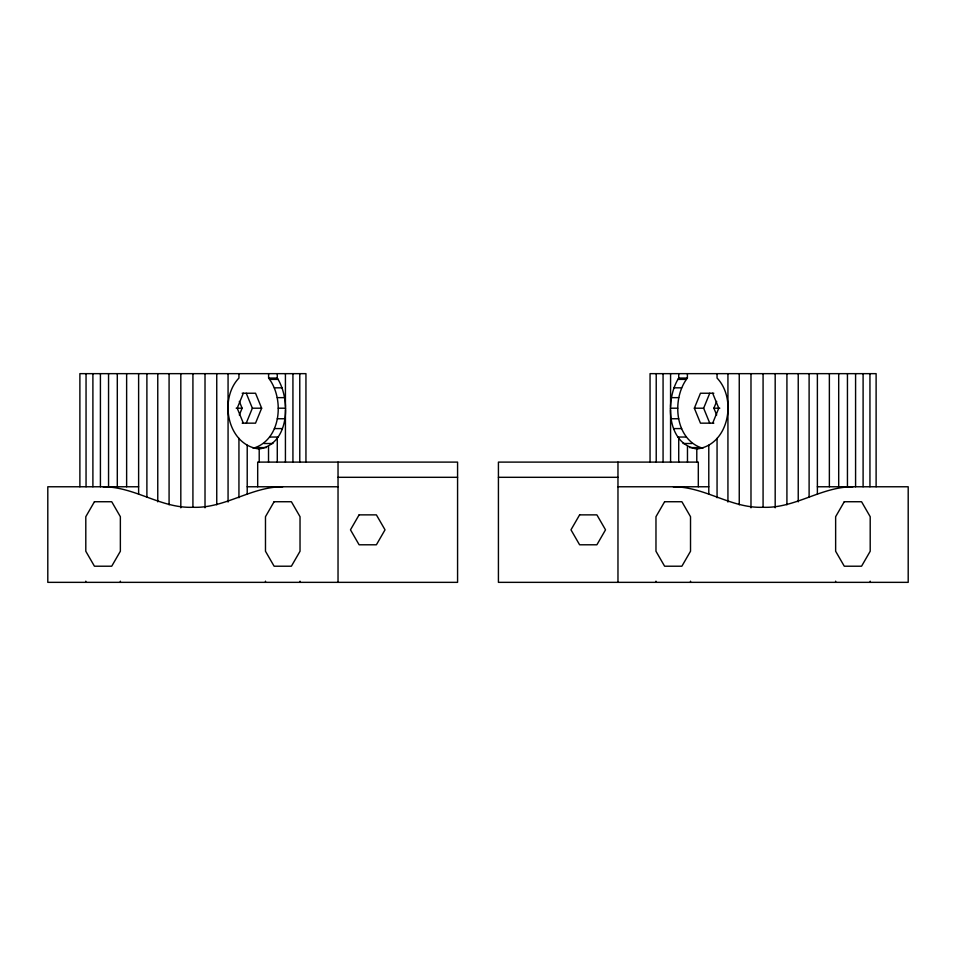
<?xml version="1.0" encoding="UTF-8"?>
<svg xmlns="http://www.w3.org/2000/svg" width="956" height="956" viewBox="0 0 956 956"><rect width="100%" height="100%" fill="white"/><g stroke="black" fill="none" stroke-linecap="round" stroke-linejoin="round"><path stroke-width="1.43" d="M238.94 373.653L238.94 378.062C218.566 399.261 227.42 445.329 259.207 448.973C289.74 443.871 290.851 399.321 277.276 378.062L277.276 373.653M717.06 373.653L717.06 378.062C737.435 399.261 728.58 445.329 696.793 448.973C666.26 443.871 665.149 399.321 678.724 378.062L678.724 373.653M253.161 448.28C281.279 440.095 284.745 398.831 268.6 378.062L268.6 373.653M702.839 448.28C674.721 440.095 671.255 398.831 687.4 378.062L687.4 373.653M243.326 393.239L237.219 408.2L243.326 423.161M239.323 415.012L242.107 408.2L239.323 401.4M246.254 423.161L252.36 408.2L246.254 393.239M242.179 393.239L255.539 393.239L261.645 408.2L255.539 423.161L242.179 423.161M713.821 423.161L700.461 423.161L694.355 408.2L700.461 393.239L713.821 393.239M709.746 423.161L703.64 408.2L709.746 393.239M716.677 415.012L713.893 408.2L716.677 401.4M712.674 423.161L718.781 408.2L712.674 393.239M282.749 486.771C251.093 486.676 224.624 508.652 192.921 507.266C161.217 508.652 134.736 486.676 103.081 486.771M852.919 486.771C821.264 486.676 794.783 508.652 763.079 507.266C731.376 508.652 704.907 486.676 673.251 486.771M268.6 378.062L277.276 378.062M678.724 378.062L687.4 378.062M269.819 379.377L278.316 379.377M677.685 379.377L686.181 379.377M274.396 387.825L282.247 387.825M673.753 387.825L681.604 387.825M277.276 397.648L284.709 397.648M671.291 397.648L678.724 397.648M236.192 408.2L242.107 408.2M252.36 408.2L261.645 408.2M278.256 408.2L285.545 408.2M670.455 408.2L677.744 408.2M694.355 408.2L703.64 408.2M713.893 408.2L719.808 408.2M277.276 418.752L284.709 418.752M671.291 418.752L678.724 418.752M274.396 428.587L282.247 428.587M673.753 428.587L681.604 428.587M269.819 437.035L278.316 437.035M677.685 437.035L686.181 437.035M263.844 443.512L272.938 443.512M683.062 443.512L692.156 443.512M256.889 447.587L266.449 447.587M689.551 447.587L699.111 447.587M338.03 477.307L457.577 477.307M498.423 477.307L617.97 477.307M138.62 486.771L47.8 486.771L47.8 582.347L457.577 582.347L457.577 462.106L257.69 462.106L257.69 486.771M247.21 486.771L338.03 486.771M617.97 486.771L708.79 486.771M817.38 486.771L908.2 486.771L908.2 582.347L498.423 582.347L498.423 462.106L698.31 462.106L698.31 486.771M876.114 486.771L876.114 373.653L650.056 373.653L650.056 462.106M870.199 581.176L870.199 582.347M869.948 373.653L869.948 486.771M863.101 373.653L863.101 486.771M855.584 373.653L855.584 486.771M847.446 373.653L847.446 486.771M838.699 373.653L838.699 486.771M835.64 581.176L835.64 582.347M829.366 373.653L829.366 486.771M817.38 373.653L817.38 494.24M809.111 373.653L809.111 497.383M798.236 373.653L798.236 501.852M786.919 373.653L786.919 504.828M775.185 373.653L775.185 507.815M763.079 373.653L763.079 507.266M750.986 373.653L750.986 507.815M739.251 373.653L739.251 504.828M727.934 373.653L727.934 502.043M717.06 438.35L717.06 497.729M708.79 445.197L708.79 494.24M696.793 448.973L696.793 462.106M690.519 581.176L690.519 582.347M687.472 446.333L687.472 462.106M678.724 438.35L678.724 462.106M670.574 373.653L670.574 406.575M670.574 409.837L670.574 462.106M663.07 373.653L663.07 462.106M656.222 373.653L656.222 462.106M655.971 581.176L655.971 582.347M617.97 462.106L617.97 582.347M338.03 462.106L338.03 582.347M305.944 462.106L305.944 373.653L79.886 373.653L79.886 486.771M300.029 581.176L300.029 582.347M299.778 373.653L299.778 462.106M292.93 373.653L292.93 462.106M285.426 373.653L285.426 406.575M285.426 409.837L285.426 462.106M277.276 438.35L277.276 462.106M268.528 446.333L268.528 462.106M265.481 581.176L265.481 582.347M259.207 448.973L259.207 462.106M247.21 445.197L247.21 494.24M238.94 438.35L238.94 497.729M228.066 373.653L228.066 502.043M216.749 373.653L216.749 504.828M205.014 373.653L205.014 507.815M192.921 373.653L192.921 507.266M180.815 373.653L180.815 507.815M169.081 373.653L169.081 504.828M157.764 373.653L157.764 501.852M146.889 373.653L146.889 497.383M138.62 373.653L138.62 494.24M126.634 373.653L126.634 486.771M120.36 581.176L120.36 582.347M117.301 373.653L117.301 486.771M108.554 373.653L108.554 486.771M100.416 373.653L100.416 486.771M92.899 373.653L92.899 486.771M86.052 373.653L86.052 486.771M85.801 581.176L85.801 582.347M94.441 501.733L85.801 516.694L85.801 551.254L94.441 566.215L111.721 566.215L120.36 551.254L120.36 516.694L111.721 501.733L94.441 501.733M274.109 501.733L265.481 516.694L265.481 551.254L274.109 566.215L291.389 566.215L300.029 551.254L300.029 516.694L291.389 501.733L274.109 501.733M359.109 514.866L350.47 529.827L359.109 544.789L376.389 544.789L385.029 529.827L376.389 514.866L359.109 514.866M579.611 514.866L570.971 529.827L579.611 544.789L596.891 544.789L605.53 529.827L596.891 514.866L579.611 514.866M664.611 501.733L655.971 516.694L655.971 551.254L664.611 566.215L681.891 566.215L690.519 551.254L690.519 516.694L681.891 501.733L664.611 501.733M844.279 501.733L835.64 516.694L835.64 551.254L844.279 566.215L861.559 566.215L870.199 551.254L870.199 516.694L861.559 501.733L844.279 501.733"/></g></svg>
